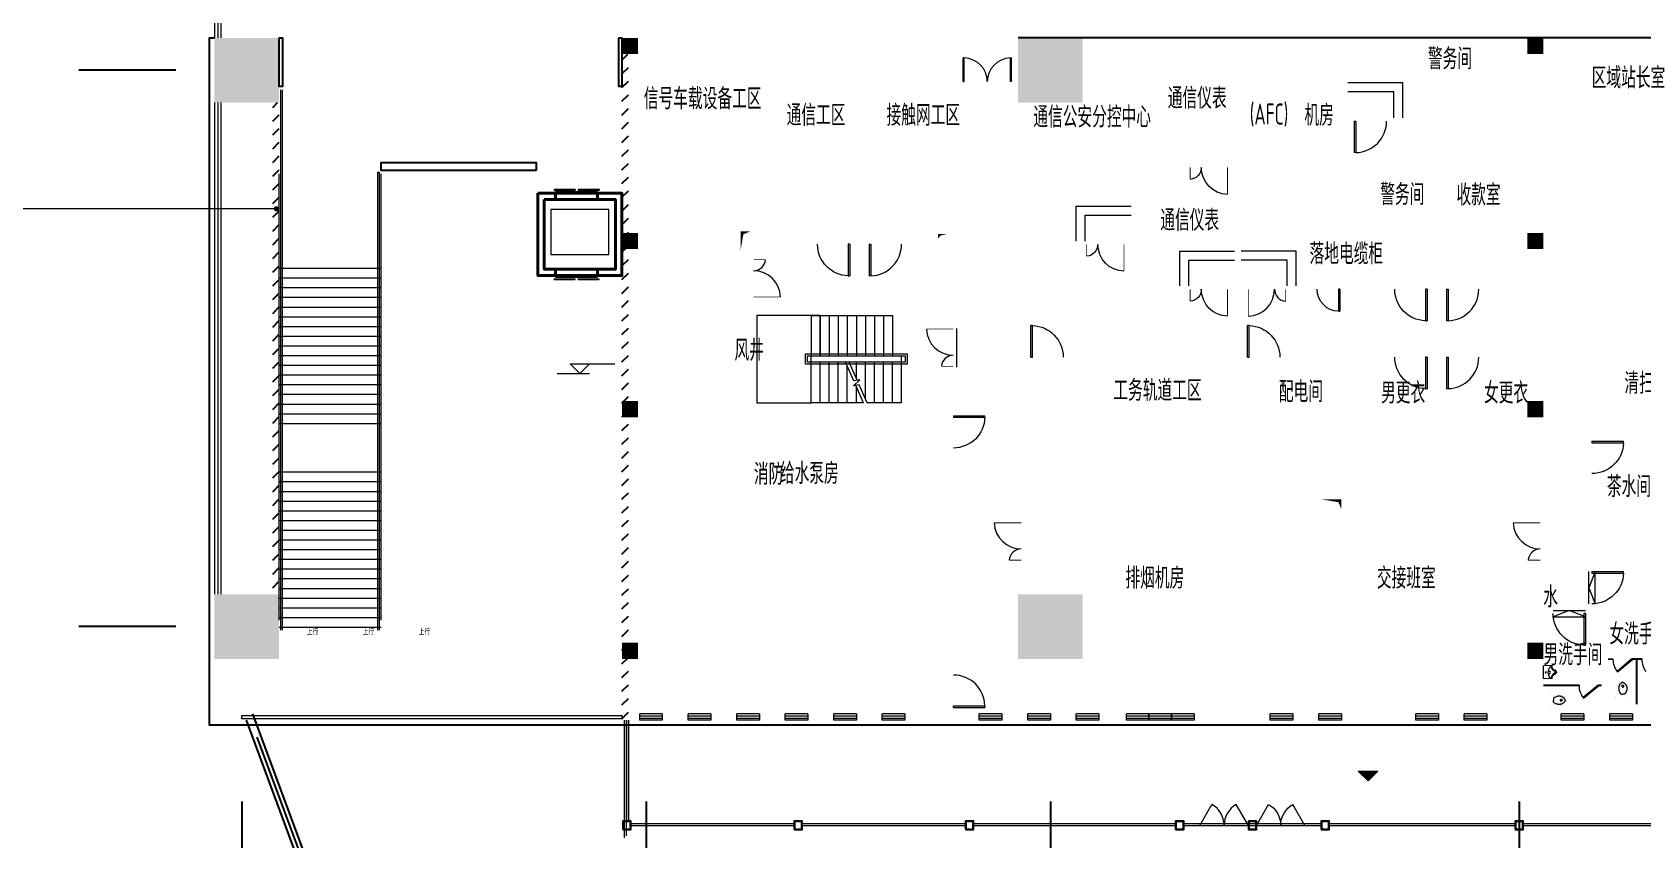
# Model space of a CAD drawing. Header units: millimetres. Extents: x 395197 to 699875, y 745 to 708816.
# Drawn here: x 429565 to 479345, y 490589 to 515532 of the extents above; entities that cross this region are included whole.
import ezdxf

# ---------------------------------------------------------------- set-up
doc = ezdxf.new("R2010")
doc.units = ezdxf.units.MM
doc.linetypes.add('DASH', pattern=[0.35, 0.25, -0.1])
doc.linetypes.add('DASHEDX2', pattern=[1.5, 1, -0.5])
for name, color, linetype in [('0-修改新增', 2, 'Continuous'), ('C-DIMS', 4, 'Continuous'), ('审图', 1, 'Continuous'), ('建-楼面-完成面', 95, 'Continuous'), ('粗实线层', 7, 'Continuous'), ('虚线层', 2, 'DASHEDX2'), ('轴网$0$PUB_TEXT', 4, 'Continuous')]:
    doc.layers.add(name, color=color, linetype=linetype)
for name, color, linetype, lineweight in [('A-EQPM', 55, 'Continuous', 9), ('A-HATCH', 8, 'Continuous', 9), ('A-WALL-FINI', 95, 'Continuous', 9), ('C-NAME', 13, 'Continuous', 9), ('DIM_ELEV', 3, 'Continuous', 9), ('DIM_LEAD', 3, 'Continuous', 9), ('Level 44', 7, 'Continuous', 0), ('PUB_HATCH', 8, 'Continuous', 9), ('STAIR', 2, 'Continuous', 9), ('WINDOW', 252, 'Continuous', 9), ('地墙', 4, 'Continuous', 40), ('建-柱-平面-混凝土柱', 6, 'Continuous', 9), ('建-楼梯', 50, 'Continuous', 9), ('建-窗扇', 252, 'Continuous', 9)]:
    doc.layers.add(name, color=color, linetype=linetype, lineweight=lineweight)
doc.styles.add('ECADI', font='hzs.shx', dxfattribs={"width": 0.7, "bigfont": 'hztxt.shx'})
doc.styles.get("Standard").update_dxf_attribs({"font": 'arial.ttf'})
doc.styles.add('轴网$0$_TCH_DIM', font='SIMPLEX', dxfattribs={"bigfont": 'GBCBIG'})

# ---------------------------------------------------------------- blocks, each defined once
blk = doc.blocks.new('_FZH')
blk.add_solid([(-0.5, -0.5), (0.5, -0.5), (-0.5, 0.5), (0.5, 0.5)])
blk = doc.blocks.new('$DORLIB2D$00000025')
at = {"const_width": 0.02}
for points in [[(0.481, -0.001), (0.481, 0.691)], [(-0.481, 0.001), (-0.481, 0.308)]]:
    blk.add_lwpolyline(points, dxfattribs=at)
for centre, radius, start, end in [((0.505, -0.002), 0.699, 91.9397, 179.7238), ((-0.501, 0.003), 0.307, 359.7899, 85.7508)]:
    blk.add_arc(centre, radius, start, end)
blk = doc.blocks.new('$DorLib2D$00000001')
for p, q in [((0.45, 0.975), (0.5, 0.975)), ((0.45, 0), (0.45, 0.975)), ((0.5, 0), (0.5, 0.975)), ((0.5, 0), (0.45, 0))]:
    blk.add_line(p, q)
at = {"lineweight": 13}
blk.add_arc((0.475, 0), 0.975, 91.4693, 180, dxfattribs=at)
blk = doc.blocks.new('$DorLib2D$00000002')
for p, q in [((-0.5, 0), (-0.5, 0.4875)), ((-0.475, 0.4875), (-0.5, 0.4875)), ((-0.475, 0), (-0.475, 0.4875)), ((0.475, 0), (0.475, 0.4875)), ((0.475, 0.4875), (0.5, 0.4875)), ((0.5, 0), (0.5, 0.4875)), ((-0.5, 0), (-0.475, 0)), ((0.5, 0), (0.475, 0))]:
    blk.add_line(p, q)
at = {"lineweight": 13}
for centre, start, end in [((-0.4875, 0), 0, 88.53072), ((0.4875, 0), 91.46928, 180)]:
    blk.add_arc(centre, 0.4875, start, end, dxfattribs=at)
blk = doc.blocks.new('$WINLIB2D$00000001')
for p, q in [((-0.5, 0.5), (0.5, 0.5)), ((-0.5, 0.5), (-0.5, -0.5)), ((0.5, 0.167), (-0.5, 0.167)), ((0.5, -0.5), (0.5, 0.5)), ((0.5, -0.167), (-0.5, -0.167)), ((-0.5, -0.5), (0.5, -0.5))]:
    blk.add_line(p, q)
blk = doc.blocks.new('M_E13')
for p, q in [((-572, 18), (-536, 18)), ((-572, 18), (-572, 18)), ((-536, -22), (-572, -21))]:
    blk.add_line(p, q)
at = {"const_width": 1.5}
for points in [[(-715, 0, -0.037932), (-709, 28, -0.057502), (-702, 46, -0.011128), (-686, 72, -0.047419), (-682, 78, -0.013557), (-669, 92, -0.010422), (-651, 109, -0.006492), (-632, 126, -0.010986), (-621, 135, -0.031118), (-607, 144, -0.031821), (-592, 152, -0.025304), (-572, 159, -0.028493), (-555, 164), (-520, 171), (-500, 175, -0.104917), (-492, 175, 0.047512), (-474, 173, 0.018859), (-460, 173, -0.025251), (-449, 173, -0.024361), (-434, 171, -0.018727), (-416, 168, -0.011084), (-401, 164, -0.017664), (-391, 161, -0.012553), (-375, 154, -0.012341), (-358, 147), (-320, 128, -0.005054), (-308, 122, -0.002567), (-285, 110)], [(-715, 0, 0.037932), (-709, -28, 0.057502), (-702, -46, 0.011128), (-686, -72, 0.047419), (-682, -78, 0.013557), (-669, -92, 0.010422), (-651, -109, 0.006492), (-632, -126, 0.010986), (-621, -135, 0.031118), (-607, -144, 0.031821), (-592, -152, 0.025304), (-572, -159, 0.028493), (-555, -164), (-520, -171), (-500, -175, 0.104917), (-492, -175, -0.047512), (-474, -173, -0.018859), (-460, -173, 0.025251), (-449, -173, 0.024361), (-434, -171, 0.018727), (-416, -168, 0.011084), (-401, -164, 0.017664), (-391, -161, 0.012553), (-375, -154, 0.012341), (-358, -147), (-320, -128, 0.005054), (-308, -122, 0.002567), (-285, -110)], [(-155, 240, 0.414214), (-220, 175, 0.414214)], [(-220, -175, 0.414214), (-155, -240, 0.414214)]]:
    blk.add_lwpolyline(points, format="xyb", dxfattribs=at)
for points in [[(-672, -1, -0.054114), (-666, 25, -0.08891), (-658, 39, -0.006714), (-643, 55, -0.014531), (-636, 63, -0.010713), (-618, 80, -0.017575), (-606, 90, -0.037222), (-591, 100, -0.034599), (-573, 109, -0.02298), (-556, 115, -0.023613), (-539, 119, -0.014842), (-522, 122, -0.012533), (-502, 125, -0.021838), (-477, 126, -0.029407), (-459, 125, -0.029465), (-436, 121, -0.031881), (-416, 114), (-371, 97), (-337, 83, -0.135973), (-324, 73, -0.099517), (-314, 52, -0.016651), (-311, 40, -0.010977), (-308, 20, -0.015331), (-308, 12, -0.010106), (-307, -1)], [(-672, -1, 0.054114), (-666, -26, 0.08891), (-658, -40, 0.006714), (-643, -57, 0.014531), (-636, -64, 0.010713), (-618, -82, 0.017575), (-606, -92, 0.037222), (-591, -102, 0.034599), (-573, -111, 0.02298), (-556, -117, 0.023613), (-539, -121, 0.014842), (-522, -124, 0.012533), (-502, -126, 0.021838), (-477, -127, 0.029407), (-459, -126, 0.029465), (-436, -122, 0.031881), (-416, -116), (-371, -99), (-337, -85, 0.135973), (-324, -75, 0.099517), (-314, -54, 0.016651), (-311, -41, 0.010977), (-308, -21, 0.015331), (-308, -13, 0.010106), (-307, -1)]]:
    blk.add_lwpolyline(points, format="xyb")
for points in [[(-220, 110), (-285, 110)], [(-220, 175), (-220, -175)], [(0, 240), (-155, 240)], [(0, -240), (0, 240)], [(-285, -110), (-220, -110)], [(-155, -240), (0, -240)]]:
    blk.add_lwpolyline(points, dxfattribs=at)
for centre, radius, start, end in [((-549, -3), 33.2, 100.0495, 259.9505), ((-536, -2), 20, 270, 90)]:
    blk.add_arc(centre, radius, start, end)
at = {"width": 0.8, "flags": 9}
for tag in ['XSIZE', 'YSIZE']:
    blk.add_attdef(tag, (0, 0), '', height=0.5, dxfattribs=at)
blk = doc.blocks.new('$PLAN$00001610')
for p, q in [((-205, -255), (-195, 0)), ((-195, 0), (195, 0)), ((205, -255), (195, 0)), ((13, -72), (13, -71))]:
    blk.add_line(p, q)
for centre, radius, start, end in [((-219, -430), 176, 26.1838, 85.5792), ((-158, -222), 22.7, 134.5857, 206.4573), ((-198, -410), 179, 22.2984, 83.8043), ((-3, -388), 250, 46.6458, 133.3542), ((1, -337), 63.3, 194.7447, 345.2553), ((-3, -179), 41.7, 1.1551, 0), ((3, -327), 38.6, 202.7778, 341.3609), ((-2, -72), 15, 1.7798, 0), ((201, -406), 174, 100.5676, 157.7034), ((215, -423), 168, 93.3348, 155.3309), ((162, -220), 16.2, 297.1389, 62.8611)]:
    blk.add_arc(centre, radius, start, end)
blk.add_point((0, -400))
blk = doc.blocks.new('$DORLIB2D$00000127')
at = {"color": 0}
for points in [[(-0.533, 0.795), (-0.533, 0.69)], [(-0.033, 0.795), (-0.533, 0.795)], [(-0.033, 0.795), (-0.033, 0.69)], [(0.533, 0.795), (0.033, 0.795)], [(0.033, 0.795), (0.033, 0.69)], [(0.533, 0.795), (0.533, 0.69)], [(-0.033, 0.69), (-0.533, 0.69)], [(0.5, 0.5), (-0.5, 0.5)], [(0.533, 0.69), (0.033, 0.69)]]:
    blk.add_lwpolyline(points, dxfattribs=at)
blk = doc.blocks.new('A$C027A6B0C')
at = {"layer": '粗实线层'}
blk.add_lwpolyline([(-150, -150), (150, -150), (150, 150), (-150, 150)], close=True, dxfattribs=at)
at = {"layer": '虚线层'}
blk.add_lwpolyline([(-140, -140), (140, -140), (140, 140), (-140, 140)], close=True, dxfattribs=at)
blk = doc.blocks.new('$DorLib2D$00000231')
at = {"color": 0}
for p, q in [((-0.5, 0), (-0.25, 0.433)), ((0.5, 0), (0.25, 0.433))]:
    blk.add_line(p, q, dxfattribs=at)
for centre, start, end in [((-0.5, 0), 0, 60), ((0.5, 0), 120, 180)]:
    blk.add_arc(centre, 0.5, start, end, dxfattribs=at)

msp = doc.modelspace()

# ---------------------------------------------------------------- hatches: boundary and pattern name
at = {"layer": '0-修改新增', "linetype": 'ByBlock'}
h = msp.add_hatch(dxfattribs=at)
h.set_pattern_fill('_USER', color=3, scale=300, angle=60.6114, pattern_type=0)
h.set_pattern_definition([(45, (9578365.7, 1022488.32), (-212.132034, 212.132034), [])])
h.paths.add_polyline_path([(437203, 513354), (437003, 513354), (437003, 498154), (437203, 498154)])
h.paths.add_polyline_path([(447803, 514854), (448003, 514854), (448003, 494254), (447803, 494254)])
at = {"layer": 'DIM_ELEV', "linetype": 'ByBlock'}
msp.add_hatch(color=256, dxfattribs=at).paths.add_polyline_path([(470877, 492377), (470577, 492677), (471177, 492677)])
at = {"layer": 'PUB_HATCH', "ltscale": 50}
for points in [[(451473, 509374), (451473, 508774), (451559, 509282), (451773, 509374)], [(457877, 509295), (457577, 509295), (457577, 509145), (457653, 509244)], [(470053, 501084), (469453, 501084), (469961, 500999), (470053, 500784)]]:
    msp.add_hatch(color=256, dxfattribs=at).paths.add_polyline_path(points)

# ---------------------------------------------------------------- linework, layer by layer
at = {"color": 1, "elevation": 0}
for points in [[(437203, 515354), (437303, 515354), (437303, 513854), (437203, 513854), (437203, 515354)], [(447703, 515354), (447803, 515354), (447803, 513854), (447703, 513854), (447703, 515354)]]:
    msp.add_lwpolyline(points, close=True, dxfattribs=at)
at = {"elevation": 0}
msp.add_lwpolyline([(488853, 515354), (460053, 515354)], dxfattribs=at)
at = {"layer": 'A-EQPM', "color": 252}
for p, q in [((478303, 496154, 0), (478453, 496154, 0)), ((478453, 496134, 0), (478303, 496134, 0)), ((478453, 496154, 0), (478453, 496134, 0)), ((479343, 496154, 0), (479043, 496154, 0)), ((479043, 496154, 0), (479309, 496154, 0)), ((479053, 496154, 0), (479053, 496134, 0)), ((479193, 496154, 0), (479053, 496154, 0)), ((479173, 496134, 0), (479053, 496134, 0)), ((479173, 496154, 0), (479173, 494754, 0)), ((479173, 496134, 0), (479173, 494754, 0)), ((479173, 496134, 0), (479173, 494754, 0)), ((479193, 496154, 0), (479193, 494754, 0)), ((479193, 496154, 0), (479193, 494754, 0)), ((479343, 496134, 0), (479193, 496134, 0)), ((479343, 496154, 0), (479343, 496134, 0)), ((477403, 495344, 0), (476303, 495344, 0)), ((477403, 495344, 0), (476303, 495344, 0)), ((477403, 495324, 0), (476303, 495324, 0)), ((477403, 495344, 0), (477403, 495324, 0)), ((478103, 495344, 0), (478003, 495344, 0)), ((478003, 495344, 0), (478003, 495324, 0)), ((478103, 495344, 0), (478003, 495344, 0)), ((478103, 495324, 0), (478003, 495324, 0))]:
    msp.add_line(p, q, dxfattribs=at)
at = {"layer": 'A-EQPM', "color": 252, "elevation": 0}
for points in [[(479040, 496150), (478581, 495764), (478594, 495749), (479053, 496134)], [(477990, 495340), (477531, 494954), (477544, 494939), (478003, 495324)]]:
    msp.add_lwpolyline(points, close=True, dxfattribs=at)
at = {"layer": 'A-EQPM', "color": 252}
for centre in [(479053, 496134, 0), (479943, 496134, 0), (478003, 495324, 0)]:
    msp.add_arc(centre, 600, 180, 218.0908, dxfattribs=at)
at = {"layer": 'A-HATCH'}
for p, q in [((477903, 498854, 0), (477703, 498354, 0)), ((477903, 497854, 0), (477903, 498854, 0)), ((477703, 498354, 0), (477903, 497854, 0)), ((477103, 497654, 0), (476603, 497454, 0)), ((476603, 497454, 0), (477603, 497454, 0)), ((477603, 497454, 0), (477103, 497654, 0))]:
    msp.add_line(p, q, dxfattribs=at)
at = {"layer": 'A-WALL-FINI'}
for p, q in [((477703, 497854, 0), (477703, 498854, 0)), ((476603, 497654, 0), (477603, 497654, 0))]:
    msp.add_line(p, q, dxfattribs=at)
at = {"layer": 'C-DIMS'}
for p, q in [((434003, 514354, 0), (431003, 514354, 0)), ((434003, 497154, 0), (431003, 497154, 0)), ((436053, 491739, 0), (436053, 488739, 0)), ((448553, 491739, 0), (448553, 488739, 0)), ((461053, 491739, 0), (461053, 488739, 0)), ((475553, 491739, 0), (475553, 488739, 0))]:
    msp.add_line(p, q, dxfattribs=at)
at = {"layer": 'DIM_ELEV', "linetype": 'ByBlock'}
for p, q in [((446499, 504978, 0), (446199, 505278, 0)), ((446199, 505278, 0), (447582, 505278, 0)), ((446499, 504978, 0), (446799, 505278, 0)), ((445799, 504978, 0), (446799, 504978, 0)), ((470877, 492377, 0), (470577, 492677, 0)), ((470877, 492377, 0), (471177, 492677, 0))]:
    msp.add_line(p, q, dxfattribs=at)
at = {"layer": 'DIM_ELEV', "color": 252, "linetype": 'ByBlock'}
msp.add_line((470577, 492677, 0), (471177, 492677, 0), dxfattribs=at)
at = {"layer": 'DIM_LEAD', "linetype": 'ByBlock'}
msp.add_line((437117, 510072, 0), (428267, 510072, 0), dxfattribs=at)
at = {"layer": 'DIM_LEAD', "linetype": 'ByBlock', "const_width": 80, "elevation": 0}
msp.add_lwpolyline([(437117, 510032, 1), (437117, 510112, 1)], format="xyb", close=True, dxfattribs=at)
at = {"layer": 'Level 44', "color": 2, "linetype": 'Continuous', "lineweight": 13}
for p, q in [((436499, 493733, 0), (438840, 487419, 0)), ((436522, 493741, 0), (438863, 487428, 0))]:
    msp.add_line(p, q, dxfattribs=at)
at = {"layer": 'STAIR'}
for p, q in [((437253, 497036, 0), (437253, 513754, 0)), ((437303, 497036, 0), (437303, 513754, 0)), ((437203, 497354, 0), (437203, 511154, 0)), ((440253, 497036, 0), (440253, 511204, 0)), ((440253, 511204, 0), (440303, 511204, 0)), ((440303, 497036, 0), (440303, 511204, 0)), ((440353, 497354, 0), (440353, 511154, 0)), ((437203, 508234, 0), (440353, 508234, 0)), ((437203, 507934, 0), (440353, 507934, 0)), ((437203, 507634, 0), (440353, 507634, 0)), ((437203, 507334, 0), (440353, 507334, 0)), ((437203, 507034, 0), (440353, 507034, 0)), ((437203, 506734, 0), (440353, 506734, 0)), ((437203, 506434, 0), (440353, 506434, 0)), ((437203, 506134, 0), (440353, 506134, 0)), ((437203, 505834, 0), (440353, 505834, 0)), ((437203, 505534, 0), (440353, 505534, 0)), ((437203, 505234, 0), (440353, 505234, 0)), ((437203, 504934, 0), (440353, 504934, 0)), ((437203, 504634, 0), (440353, 504634, 0)), ((437203, 504334, 0), (440353, 504334, 0)), ((437203, 504034, 0), (440353, 504034, 0)), ((437203, 503734, 0), (440353, 503734, 0)), ((437203, 503434, 0), (440353, 503434, 0)), ((437203, 501934, 0), (440353, 501934, 0)), ((437203, 501634, 0), (440353, 501634, 0)), ((437203, 501334, 0), (440353, 501334, 0)), ((437203, 501034, 0), (440353, 501034, 0)), ((437203, 500734, 0), (440353, 500734, 0)), ((437203, 500434, 0), (440353, 500434, 0)), ((437203, 500134, 0), (440353, 500134, 0)), ((437203, 499834, 0), (440353, 499834, 0)), ((437203, 499534, 0), (440353, 499534, 0)), ((437203, 499234, 0), (440353, 499234, 0)), ((437203, 498934, 0), (440353, 498934, 0)), ((437203, 498634, 0), (440353, 498634, 0)), ((437203, 498334, 0), (440353, 498334, 0)), ((437203, 498034, 0), (440353, 498034, 0)), ((437203, 497734, 0), (440353, 497734, 0)), ((437203, 497434, 0), (440353, 497434, 0)), ((437203, 497134, 0), (440353, 497134, 0))]:
    msp.add_line(p, q, dxfattribs=at)
at = {"layer": 'STAIR', "color": 3}
for p, q in [((447873, 494254, 0), (447873, 490624, 0)), ((447933, 494255, 0), (447933, 490684, 0)), ((447948, 494254, 0), (447948, 491130, 0)), ((448008, 494255, 0), (448008, 491130, 0)), ((448078, 491060, 0), (453128, 491060, 0)), ((448078, 491000, 0), (453128, 491000, 0)), ((453378, 491060, 0), (458428, 491060, 0)), ((453378, 491000, 0), (458428, 491000, 0)), ((458678, 491060, 0), (464928, 491060, 0)), ((458678, 491000, 0), (464928, 491000, 0)), ((465178, 491060, 0), (469428, 491060, 0)), ((465178, 491000, 0), (469428, 491000, 0)), ((469678, 491060, 0), (475428, 491060, 0)), ((469678, 491000, 0), (475428, 491000, 0)), ((475678, 491060, 0), (481295, 491060, 0)), ((475678, 491000, 0), (481295, 491000, 0))]:
    msp.add_line(p, q, dxfattribs=at)
at = {"layer": 'STAIR', "elevation": 0}
msp.add_lwpolyline([(445603, 510054), (445603, 508654), (447403, 508654), (447403, 510054)], close=True, dxfattribs=at)
at = {"layer": '地墙', "linetype": 'ByBlock'}
for p, q in [((445753, 510354, 0), (445753, 510554, 0)), ((447053, 510554, 0), (447053, 510354, 0)), ((445753, 508204, 0), (445753, 508004, 0)), ((447053, 508004, 0), (447053, 508204, 0))]:
    msp.add_line(p, q, dxfattribs=at)
at = {"layer": '地墙', "linetype": 'ByBlock', "elevation": 0}
for points in [[(445203, 510554), (445203, 508004), (447803, 508004), (447803, 510554)], [(445403, 510354), (445403, 508204), (447603, 508204), (447603, 510354)]]:
    msp.add_lwpolyline(points, close=True, dxfattribs=at)
at = {"layer": '审图', "linetype": 'ByBlock', "elevation": 0}
msp.add_lwpolyline([(445153, 511254), (440353, 511254), (440353, 511504), (445153, 511504)], close=True, dxfattribs=at)
at = {"layer": '建-楼梯', "color": 252}
for p, q in [((453933, 506774, 0), (451973, 506774, 0)), ((451973, 506774, 0), (451973, 504074, 0)), ((453933, 506774, 0), (451973, 506774, 0)), ((451973, 506774, 0), (451973, 504074, 0)), ((453653, 506774, 0), (456173, 506774, 0)), ((453653, 506774, 0), (453653, 505524, 0)), ((453933, 506774, 0), (453933, 505524, 0)), ((453933, 505524, 0), (453933, 506774, 0)), ((454213, 506774, 0), (454213, 505524, 0)), ((454493, 506774, 0), (454493, 505524, 0)), ((454773, 506774, 0), (454773, 505524, 0)), ((455053, 506774, 0), (455053, 505524, 0)), ((455333, 506774, 0), (455333, 505524, 0)), ((455613, 506774, 0), (455613, 505524, 0)), ((455893, 506774, 0), (455893, 505524, 0)), ((456173, 506774, 0), (456173, 505524, 0)), ((453483, 505264, 0), (453483, 505584, 0)), ((453483, 505584, 0), (456623, 505584, 0)), ((456623, 505264, 0), (453483, 505264, 0)), ((453543, 505324, 0), (453543, 505524, 0)), ((453543, 505524, 0), (456563, 505524, 0)), ((456563, 505324, 0), (453543, 505324, 0)), ((453653, 505524, 0), (456173, 505524, 0)), ((453653, 504074, 0), (453653, 505524, 0)), ((453653, 505524, 0), (453933, 505524, 0)), ((454719, 505324, 0), (453653, 505324, 0)), ((453653, 504074, 0), (453653, 505324, 0)), ((453933, 504074, 0), (453933, 505324, 0)), ((454213, 504074, 0), (454213, 505324, 0)), ((454493, 504074, 0), (454493, 505324, 0)), ((454974, 504755, 0), (454719, 505324, 0)), ((456453, 505324, 0), (454828, 505324, 0)), ((455076, 504771, 0), (454828, 505324, 0)), ((455053, 504822, 0), (455053, 505324, 0)), ((455333, 504197, 0), (455333, 505324, 0)), ((455613, 504074, 0), (455613, 505324, 0)), ((455893, 504074, 0), (455893, 505324, 0)), ((456173, 504074, 0), (456173, 505324, 0)), ((456453, 505324, 0), (456453, 505524, 0)), ((456453, 504074, 0), (456453, 505324, 0)), ((456563, 505524, 0), (456563, 505324, 0)), ((456623, 505584, 0), (456623, 505264, 0)), ((454773, 504074, 0), (454773, 505202, 0)), ((454965, 504597, 0), (455158, 504785, 0)), ((455158, 504785, 0), (454974, 504755, 0)), ((455141, 504626, 0), (454965, 504597, 0)), ((455279, 504074, 0), (455039, 504609, 0)), ((455053, 504074, 0), (455053, 504577, 0)), ((455388, 504074, 0), (455141, 504626, 0)), ((451973, 504074, 0), (453653, 504074, 0)), ((451973, 504074, 0), (453653, 504074, 0)), ((455279, 504074, 0), (453653, 504074, 0)), ((456453, 504074, 0), (455388, 504074, 0))]:
    msp.add_line(p, q, dxfattribs=at)
at = {"layer": '建-楼梯', "color": 252, "elevation": 0}
for points in [[(471954, 513964), (470254, 513964)], [(471954, 512884), (471954, 513964)], [(471674, 513684), (470254, 513684)], [(471674, 512884), (471674, 513684)], [(461853, 510154), (463553, 510154)], [(461853, 509074), (461853, 510154)], [(462133, 509874), (463553, 509874)], [(462133, 509074), (462133, 509874)], [(465053, 508764), (466753, 508764)], [(465053, 507684), (465053, 508764)], [(468653, 507684), (468653, 508764), (466953, 508764)], [(465333, 508484), (466753, 508484)], [(465333, 507684), (465333, 508484)], [(468373, 507684), (468373, 508484), (466953, 508484)], [(458154, 506374), (458154, 505174)]]:
    msp.add_lwpolyline(points, dxfattribs=at)
at = {"layer": '建-楼面-完成面', "color": 252, "elevation": 0}
msp.add_lwpolyline([(492803, 494254), (492803, 494104), (435053, 494104), (435053, 515354), (435203, 515354)], dxfattribs=at)
at = {"layer": '建-楼面-完成面', "elevation": 0}
msp.add_lwpolyline([(492803, 494254), (492803, 494104), (448003, 494104)], dxfattribs=at)
at = {"layer": '建-窗扇', "color": 252, "ltscale": 50, "elevation": 0}
for points in [[(435203, 525754), (435203, 515354)], [(435303, 525754), (435303, 515354)], [(435403, 525754), (435403, 515354)], [(435203, 513354), (435203, 498154)], [(435303, 513354), (435303, 498154)], [(435403, 513354), (435403, 498154)]]:
    msp.add_lwpolyline(points, dxfattribs=at)
at = {"layer": '建-窗扇', "linetype": 'DASH', "elevation": 0}
msp.add_lwpolyline([(436048, 494404), (447803, 494404), (447803, 494304), (436048, 494304)], close=True, dxfattribs=at)
at = {"layer": '粗实线层'}
for p, q in [((436378, 494454, 0), (439490, 486060, 0)), ((436186, 494254, 0), (439256, 485974, 0))]:
    msp.add_line(p, q, dxfattribs=at)

# ---------------------------------------------------------------- block references
at = {"layer": 'A-EQPM', "color": 252, "extrusion": (-4.98435e-09, 1.85686e-10, 1), "rotation": 89.99999999988148}
msp.add_blockref('$PLAN$00001610', (476303, 495739, 0), dxfattribs=at)
at = {"layer": 'A-EQPM', "color": 252, "extrusion": (4.98435e-09, -1.85686e-10, -1), "xscale": -1, "zscale": -1}
for p, rotation in [((-478757, 494754, 0), 90.0000000001183), ((-476303, 494871, 0), 180)]:
    msp.add_blockref('M_E13', p, dxfattribs=dict(at, rotation=rotation))
at = {"layer": 'WINDOW'}
for name, p, xscale, yscale, zscale, rotation in [('$DORLIB2D$00000127', (446403, 510486, 0), -1299.999999999859, 236.3636363634605, 1300, 359.9999666960425), ('$DORLIB2D$00000127', (446403, 508073, 0), 1299.999999999859, 236.3636363634605, 1300, 180.0000333033838), ('$DorLib2D$00000231', (466428, 491003, 0), -1499.999999999999, -1499.999999999999, -1499.999999999999, 180.0981710028012), ('$DorLib2D$00000231', (468178, 491003, 0), 1499.999999999999, -1500, -1499.999999999999, 179.901828997074)]:
    msp.add_blockref(name, p, dxfattribs=dict(at, xscale=xscale, yscale=yscale, zscale=zscale, rotation=rotation))
at = {"layer": '建-柱-平面-混凝土柱', "extrusion": (-4.98168e-09, 1.90807e-10, 1), "rotation": 359.9999999999996}
for p, xscale, yscale, zscale in [((436203, 514354, 0), 2000.000000000168, 2000.000000000168, 2000.000000000168), ((448053, 515104, 0), 500.0000266757584, 500.0000210611558, 500.0000210609281), ((448053, 509074, 0), 500.0000266707463, 499.9999999783022, 499.999999978579), ((448053, 503874, 0), 500.0000266707463, 499.9999999783022, 499.999999978579), ((436203, 497154, 0), 2000.000000000168, 2000.000000000168, 2000.000000000168)]:
    msp.add_blockref('_FZH', p, dxfattribs=dict(at, xscale=xscale, yscale=yscale, zscale=zscale))
at = {"layer": '建-柱-平面-混凝土柱', "rotation": 359.9999999999996}
for p, xscale, yscale, zscale in [((436203, 514354, 0), 1999.999999999935, 1999.999999999935, 1999.999999999935), ((448053, 515104, 0), 500.0000266756802, 500.0000210608773, 500.0000210609282), ((461053, 514354, 0), 1999.999999999935, 1999.999999999935, 1999.999999999935), ((476053, 515104, 0), 499.9999999949014, 500.0000210608773, 500.0000210609282), ((448053, 509074, 0), 500.0000266704493, 499.9999999784092, 499.9999999785792), ((476053, 509074, 0), 499.9999733195729, 499.9999999784092, 499.9999999785792), ((448053, 503874, 0), 500.0000266704493, 499.9999999784092, 499.9999999785792), ((476053, 503874, 0), 499.9999733195729, 499.9999999784092, 499.9999999785792), ((436203, 497154, 0), 1999.999999999935, 1999.999999999935, 1999.999999999935), ((461053, 497154, 0), 1999.999999999935, 1999.999999999935, 1999.999999999935), ((448053, 496404, 0), 500.0000266704493, 499.9999999784092, 499.9999999785792), ((476053, 496404, 0), 499.9999733195729, 499.9999999784092, 499.9999999785792)]:
    msp.add_blockref('_FZH', p, dxfattribs=dict(at, xscale=xscale, yscale=yscale, zscale=zscale))
at = {"layer": '建-窗扇'}
for name, p, xscale, yscale, zscale, rotation in [('$DorLib2D$00000002', (459103, 514004, 0), 1500.000000000019, 1500.000000000019, 199.9999999999999, 359.9999999999996), ('$DorLib2D$00000001', (454353, 508974, 0), -1000.000000000045, 1000.000000000186, 199.9999999999999, 179.9999999999995), ('$DorLib2D$00000001', (455953, 508974, 0), 1000.000000000044, 1000.000000000044, 199.9999999999999, 180.000000000042), ('$DORLIB2D$00000025', (451873, 507924, 0), 1199.99999999996, 1199.99999999996, 199.9999999999999, 270.0000000000543), ('$DorLib2D$00000001', (472203, 507584, 0), -1000.000000000045, 1000.000000000186, 199.9999999999999, 179.9999999999995), ('$DorLib2D$00000001', (473803, 507584, 0), 1000.000000000044, 1000.000000000044, 199.9999999999999, 180.000000000042), ('$DorLib2D$00000001', (460953, 505484, 0), -1000.000000000045, 1000.000000000186, 199.9999999999999, 359.9999999997215), ('$DorLib2D$00000001', (467653, 505484, 0), -1000.000000000045, 1000.000000000186, 199.9999999999999, 359.9999999997215), ('$DorLib2D$00000001', (472203, 505484, 0), -1000.000000000045, 1000.000000000186, 199.9999999999999, 179.9999999999995), ('$DorLib2D$00000001', (473803, 505484, 0), 1000.000000000044, 1000.000000000044, 199.9999999999999, 180.000000000042), ('$DorLib2D$00000001', (458053, 503174, 0), -1000.000000000186, 1000.000000000185, 199.9999999999999, 270.0000000000591), ('$DorLib2D$00000001', (477803, 502384, 0), -1000.000000000186, 1000.000000000185, 199.9999999999999, 270.0000000000591), ('$DORLIB2D$00000025', (460153, 499784, 0), 1199.99999999996, 1199.99999999996, 199.9999999999999, 90.0000000000545), ('$DORLIB2D$00000025', (476203, 499784, 0), 1199.99999999996, 1199.99999999996, 199.9999999999999, 90.0000000000545), ('$DorLib2D$00000001', (477803, 498354, 0), -1000.000000000186, 1000.000000000185, 199.9999999999999, 270.0000000000591), ('$DorLib2D$00000001', (477103, 497554, 0), -1000.000000000045, 1000.000000000186, 199.9999999999999, 179.9999999999995), ('$DorLib2D$00000001', (458053, 495154, 0), 1000.000000000185, 1000.000000000185, 199.9999999999999, 270.0000000000588), ('$DorLib2D$00000001', (458053, 495154, 0), 1000.000000000186, 1000.000000000186, 199.9999999999997, 270.0000000219177), ('$WINLIB2D$00000001', (448703, 494354, 0), -700.0000000000467, 200.0000000002126, 199.9999999999999, 359.9999999997218), ('$WINLIB2D$00000001', (450203, 494354, 0), -700.0000000000464, 200.0000000002126, 199.9999999999997, 2.158065726121094e-08), ('$WINLIB2D$00000001', (451703, 494354, 0), -700.0000000000464, 200.0000000002126, 199.9999999999997, 2.158065726121094e-08), ('$WINLIB2D$00000001', (453203, 494354, 0), -700.0000000000464, 200.0000000002126, 199.9999999999997, 2.158065726121094e-08), ('$WINLIB2D$00000001', (454703, 494354, 0), -700.0000000000464, 200.0000000002126, 199.9999999999997, 2.158065726121094e-08), ('$WINLIB2D$00000001', (456203, 494354, 0), -700.0000000000464, 200.0000000002126, 199.9999999999997, 2.158065726121094e-08), ('$WINLIB2D$00000001', (459203, 494354, 0), -700.0000000000464, 200.0000000002126, 199.9999999999997, 2.158065726121094e-08), ('$WINLIB2D$00000001', (460703, 494354, 0), -700.0000000000464, 200.0000000002126, 199.9999999999997, 2.158065726121094e-08), ('$WINLIB2D$00000001', (462203, 494354, 0), -700.0000000000464, 200.0000000002126, 199.9999999999997, 2.158065726121094e-08), ('$WINLIB2D$00000001', (463753, 494354, 0), -700.0000000000464, 200.0000000002126, 199.9999999999997, 2.158065726121094e-08), ('$WINLIB2D$00000001', (464453, 494354, 0), -700.0000000000464, 200.0000000002126, 199.9999999999997, 2.158065726121094e-08), ('$WINLIB2D$00000001', (465153, 494354, 0), -700.0000000000464, 200.0000000002126, 199.9999999999997, 2.158065726121094e-08), ('$WINLIB2D$00000001', (468203, 494354, 0), -700.0000000000464, 200.0000000002126, 199.9999999999997, 2.158065726121094e-08), ('$WINLIB2D$00000001', (469703, 494354, 0), -700.0000000000464, 200.0000000002126, 199.9999999999997, 2.158065726121094e-08), ('$WINLIB2D$00000001', (472703, 494354, 0), -700.0000000000464, 200.0000000002126, 199.9999999999997, 2.158065726121094e-08), ('$WINLIB2D$00000001', (474203, 494354, 0), -700.0000000000464, 200.0000000002126, 199.9999999999997, 2.158065726121094e-08), ('$WINLIB2D$00000001', (477203, 494354, 0), -700.0000000000464, 200.0000000002126, 199.9999999999997, 2.158065726121094e-08), ('$WINLIB2D$00000001', (478703, 494354, 0), -700.0000000000464, 200.0000000002126, 199.9999999999997, 2.158065726121094e-08)]:
    msp.add_blockref(name, p, dxfattribs=dict(at, xscale=xscale, yscale=yscale, zscale=zscale, rotation=rotation))
at = {"layer": '建-窗扇', "color": 252, "zscale": 199.9999999999999}
for name, p, xscale, yscale, rotation in [('$DorLib2D$00000001', (470953, 512784, 0), 1000.000000000044, 1000.000000000044, 180.000000000042), ('$DORLIB2D$00000025', (465953, 511353, 0), -1199.99999999996, 1199.99999999996, 179.9999999999995), ('$DORLIB2D$00000025', (462753, 508974, 0), -1199.999999999961, 1199.99999999996, 179.9999999999995), ('$DORLIB2D$00000025', (465953, 507584, 0), -1199.999999999961, 1199.99999999996, 179.9999999999995), ('$DORLIB2D$00000025', (467753, 507584, 0), 1199.99999999996, 1199.99999999996, 180.0000000000543), ('$DorLib2D$00000001', (469653, 507584, 0), -700.000000000047, 699.9999999999062, 179.9999999999995), ('$DORLIB2D$00000025', (458054, 505774, 0), 1200.000000000023, 1200.000000000023, 90.00013862644414), ('$WINLIB2D$00000001', (450203, 494354, 0), -700.0000000000467, 200.0000000002126, 359.9999999997218), ('$WINLIB2D$00000001', (451703, 494354, 0), -700.0000000000467, 200.0000000002126, 359.9999999997218), ('$WINLIB2D$00000001', (453203, 494354, 0), -700.0000000000467, 200.0000000002126, 359.9999999997218), ('$WINLIB2D$00000001', (454703, 494354, 0), -700.0000000000467, 200.0000000002126, 359.9999999997218), ('$WINLIB2D$00000001', (456203, 494354, 0), -700.0000000000467, 200.0000000002126, 359.9999999997218), ('$WINLIB2D$00000001', (459203, 494354, 0), -700.0000000000467, 200.0000000002126, 359.9999999997218), ('$WINLIB2D$00000001', (460703, 494354, 0), -700.0000000000467, 200.0000000002126, 359.9999999997218), ('$WINLIB2D$00000001', (462203, 494354, 0), -700.0000000000467, 200.0000000002126, 359.9999999997218), ('$WINLIB2D$00000001', (463753, 494354, 0), -700.0000000000467, 200.0000000002126, 359.9999999997218), ('$WINLIB2D$00000001', (464453, 494354, 0), -700.0000000000467, 200.0000000002126, 359.9999999997218), ('$WINLIB2D$00000001', (465153, 494354, 0), -700.0000000000467, 200.0000000002126, 359.9999999997218), ('$WINLIB2D$00000001', (468203, 494354, 0), -700.0000000000467, 200.0000000002126, 359.9999999997218), ('$WINLIB2D$00000001', (469703, 494354, 0), -700.0000000000467, 200.0000000002126, 359.9999999997218), ('$WINLIB2D$00000001', (472703, 494354, 0), -700.0000000000467, 200.0000000002126, 359.9999999997218), ('$WINLIB2D$00000001', (474203, 494354, 0), -700.0000000000467, 200.0000000002126, 359.9999999997218), ('$WINLIB2D$00000001', (477203, 494354, 0), -700.0000000000467, 200.0000000002126, 359.9999999997218), ('$WINLIB2D$00000001', (478703, 494354, 0), -700.0000000000467, 200.0000000002126, 359.9999999997218)]:
    msp.add_blockref(name, p, dxfattribs=dict(at, xscale=xscale, yscale=yscale, rotation=rotation))
at = {"layer": '建-窗扇', "extrusion": (-4.98168e-09, 1.90807e-10, 1), "xscale": 1200.000000000454, "yscale": 1200.000000000454, "zscale": 199.9999999999997, "rotation": 269.9999999908528}
msp.add_blockref('$DORLIB2D$00000025', (451873, 507924, 0), dxfattribs=at)
at = {"layer": '粗实线层', "xscale": 0.8333333333333333, "yscale": 0.8333333333333333, "zscale": 0.8333333333333333}
for p in [(447953, 491005, 0), (453253, 491005, 0), (458553, 491005, 0), (465053, 491005, 0), (469553, 491005, 0), (475553, 491005, 0)]:
    msp.add_blockref('A$C027A6B0C', p, dxfattribs=at)
at = {"layer": '粗实线层', "xscale": 0.8333333333333334, "yscale": 0.8333333333333334, "zscale": 0.8333333333333334, "rotation": 270.0000000006123}
msp.add_blockref('A$C027A6B0C', (467303, 491005, 0), dxfattribs=at)

# ---------------------------------------------------------------- texts
at = {"layer": 'C-NAME', "color": 252, "style": 'ECADI', "width": 0.7}
for s, p in [('警务间', (472730, 514383, 0)), ('区域站长室', (477795, 513792, 0)), ('信号车载设备工区', (448480, 513148, 0)), ('通信仪表', (464685, 513165, 0)), ('通信工区', (452897, 512639, 0)), ('接触网工区', (455986, 512639, 0)), ('通信公安分控中心', (460526, 512584, 0)), ('(AFC)', (467219, 512676, 0)), ('机房', (468910, 512639, 0)), ('警务间', (471256, 510189, 0)), ('收款室', (473612, 510173, 0)), ('通信仪表', (464453, 509392, 0)), ('落地电缆柜', (469070, 508352, 0)), ('风井', (451283, 505370, 0)), ('工务轨道工区', (463002, 504127, 0)), ('配电间', (468119, 504088, 0)), ('男更衣', (471283, 504050, 0)), ('女更衣', (474464, 504050, 0)), ('清扫储藏间', (478806, 504347, 0)), ('给水泵房', (452689, 501562, 0)), ('消防', (451885, 501538, 0)), ('茶水间', (478265, 501155, 0)), ('排烟机房', (463374, 498325, 0)), ('交接班室', (471151, 498325, 0)), ('水', (476299, 497744, 0)), ('女洗手间', (478341, 496595, 0)), ('男洗手间', (476305, 495954, 0))]:
    msp.add_text(s, height=650, dxfattribs=at).set_placement(p)
at = {"layer": '轴网$0$PUB_TEXT', "style": '轴网$0$_TCH_DIM'}
for p in [(438057, 496891, 0), (439787, 496891, 0), (441517, 496891, 0)]:
    msp.add_text('上行', height=178.7, dxfattribs=at).set_placement(p)

doc.saveas('drawing.dxf')
